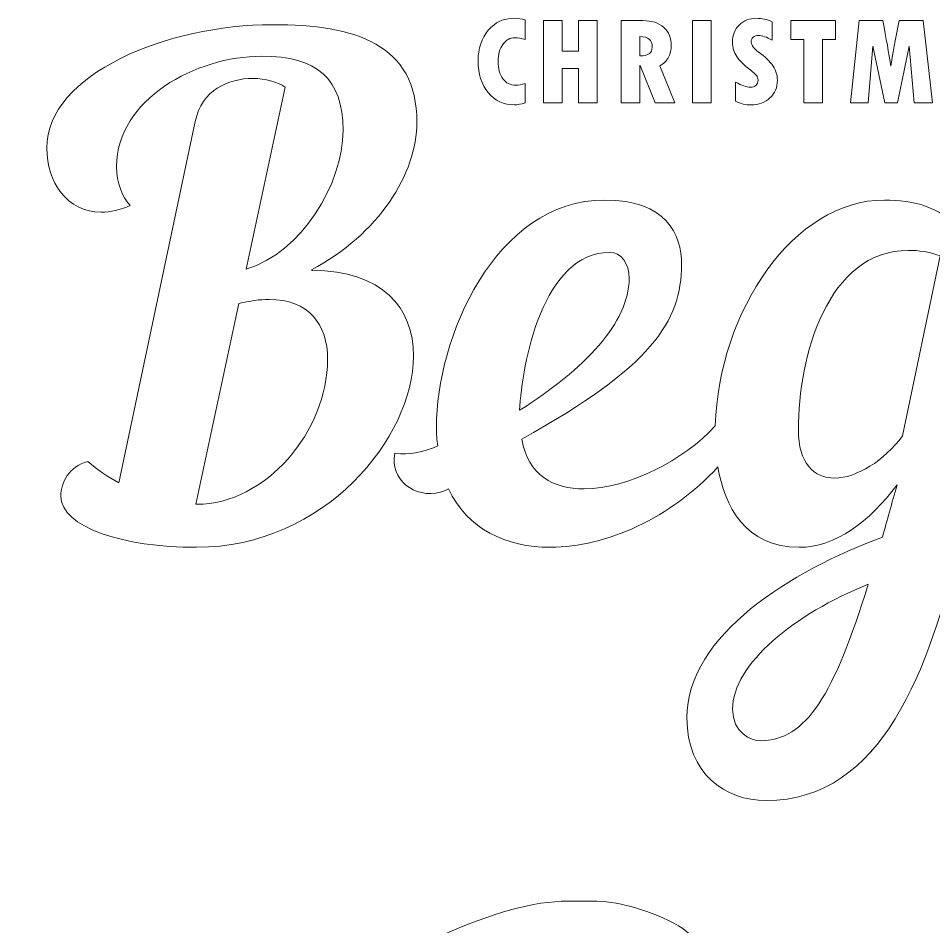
# Model space of a CAD drawing. Header units: inches. Extents: x 1.3 to 14.3, y -15.6 to -2.5.
# Drawn here: x 1.32 to 7.93, y -9.06 to -2.5 of the extents above; entities that cross this region are included whole.
import ezdxf

# ---------------------------------------------------------------- set-up
doc = ezdxf.new("R2010")
doc.units = ezdxf.units.IN
doc.header["$MEASUREMENT"] = 0
doc.layers.add('Layer 1', color=7, linetype='Continuous')

# ---------------------------------------------------------------- blocks, each defined once
blk = doc.blocks.new('block 2')
at = {"layer": 'Layer 1', "lineweight": 0}
for points, knots in [([(5.8063, -3.1075), (5.8063, -3.1075), (5.6715, -3.1075), (5.6715, -3.1075), (5.6715, -3.1075), (5.6715, -2.5138), (5.6715, -2.5138), (5.6715, -2.5138), (5.8285, -2.5138), (5.8285, -2.5138), (5.892, -2.5138), (5.9421, -2.5301), (5.9788, -2.5627), (6.0156, -2.5954), (6.034, -2.6397), (6.034, -2.6957), (6.034, -2.7245), (6.027, -2.7523), (6.0131, -2.7791), (5.9991, -2.8059), (5.9788, -2.8262), (5.9521, -2.8398), (5.9521, -2.8398), (6.0598, -3.1075), (6.0598, -3.1075), (6.0598, -3.1075), (5.9175, -3.1075), (5.9175, -3.1075), (5.9175, -3.1075), (5.8085, -2.8371), (5.8085, -2.8371), (5.8085, -2.8371), (5.8063, -2.8371), (5.8063, -2.8371), (5.8063, -2.8371), (5.8063, -3.1075), (5.8063, -3.1075)], [0, 0, 0, 0, 1, 1, 1, 2, 2, 2, 3, 3, 3, 4, 4, 4, 5, 5, 5, 6, 6, 6, 7, 7, 7, 8, 8, 8, 9, 9, 9, 10, 10, 10, 11, 11, 11, 12, 12, 12, 12]), ([(5.8063, -2.7695), (5.8659, -2.7683), (5.8957, -2.7474), (5.8957, -2.7068), (5.8957, -2.6792), (5.8888, -2.6595), (5.875, -2.6477), (5.8612, -2.6358), (5.8383, -2.6294), (5.8063, -2.6286), (5.8063, -2.6286), (5.8063, -2.7695), (5.8063, -2.7695)], [0, 0, 0, 0, 1, 1, 1, 2, 2, 2, 3, 3, 3, 4, 4, 4, 4])]:
    blk.add_open_spline(points, degree=3, knots=knots, dxfattribs=at)
blk = doc.blocks.new('block 4')
at = {"layer": 'Layer 1', "lineweight": 0}
for points, knots in [([(1.5218, -3.4363), (1.5218, -2.8976), (2.3953, -2.5433), (3.1524, -2.5433), (3.7541, -2.5433), (4.1958, -2.6841), (4.1958, -3.247), (4.1958, -3.6207), (3.9191, -4.0575), (3.4338, -4.3147), (3.4338, -4.3147), (3.4387, -4.3195), (3.4387, -4.3195), (3.9483, -4.3195), (4.1715, -4.5913), (4.1715, -4.9358), (4.1715, -5.523), (3.5309, -6.3189), (2.604, -6.3189), (2.0702, -6.3189), (1.6237, -6.1733), (1.6237, -5.9501), (1.6237, -5.8433), (1.6819, -5.7414), (1.8178, -5.6978), (1.8906, -5.7608), (1.9634, -5.8094), (2.0411, -5.853), (2.0411, -5.853), (2.5943, -3.2422), (2.5943, -3.2422), (2.6428, -3.0141), (2.8321, -2.9316), (3.0116, -2.9316), (3.099, -2.9316), (3.1863, -2.9558), (3.2446, -2.9947), (3.2446, -2.9947), (2.9631, -4.3098), (2.9631, -4.3098), (3.3611, -4.1885), (3.6619, -3.6983), (3.6619, -3.3053), (3.6619, -2.9316), (3.4727, -2.7714), (3.0747, -2.7714), (2.5991, -2.7714), (2.0265, -3.082), (2.0265, -3.5673), (2.0265, -3.6935), (2.0653, -3.7808), (2.1236, -3.8488), (2.0508, -3.8828), (1.9828, -3.8973), (1.9149, -3.8973), (1.6674, -3.8973), (1.5218, -3.6789), (1.5218, -3.4363)], [0, 0, 0, 0, 1, 1, 1, 2, 2, 2, 3, 3, 3, 4, 4, 4, 5, 5, 5, 6, 6, 6, 7, 7, 7, 8, 8, 8, 9, 9, 9, 10, 10, 10, 11, 11, 11, 12, 12, 12, 13, 13, 13, 14, 14, 14, 15, 15, 15, 16, 16, 16, 17, 17, 17, 18, 18, 18, 19, 19, 19, 19]), ([(3.1281, -4.5282), (3.0602, -4.5282), (2.9874, -4.5379), (2.9097, -4.5573), (2.9097, -4.5573), (2.5991, -6.0083), (2.5991, -6.0083), (2.5991, -6.0083), (2.604, -6.0083), (2.604, -6.0083), (3.1038, -6.0083), (3.5503, -5.4794), (3.5503, -4.9601), (3.5503, -4.7078), (3.4144, -4.5282), (3.1281, -4.5282)], [0, 0, 0, 0, 1, 1, 1, 2, 2, 2, 3, 3, 3, 4, 4, 4, 5, 5, 5, 5])]:
    blk.add_open_spline(points, degree=3, knots=knots, dxfattribs=at)
blk = doc.blocks.new('block 5')
at = {"layer": 'Layer 1', "lineweight": 0}
for points, knots in [([(4.3462, -5.5861), (4.3413, -5.5425), (4.3364, -5.4988), (4.3364, -5.4502), (4.3364, -4.8194), (4.7538, -3.81), (5.5545, -3.81), (5.9961, -3.81), (6.1078, -4.0575), (6.1078, -4.2758), (6.1078, -4.6883), (5.8894, -5.0183), (4.9528, -5.5376), (5.0013, -5.7997), (5.1809, -5.8967), (5.4041, -5.8967), (5.7243, -5.8967), (6.126, -5.6888), (6.3515, -5.4411), (6.3775, -4.6134), (6.9153, -3.81), (7.5733, -3.81), (7.7917, -3.81), (7.947, -3.8633), (8.0683, -3.9701), (8.1508, -3.873), (8.2819, -3.8294), (8.4032, -3.8294), (8.4905, -3.8294), (8.573, -3.8536), (8.6313, -3.8925), (8.6313, -3.8925), (8.2236, -5.8142), (8.2236, -5.8142), (8.2091, -5.8822), (8.1945, -5.9501), (8.1799, -6.0132), (8.3979, -5.9062), (8.6094, -5.7895), (8.7721, -5.671), (8.7721, -5.671), (9.0389, -4.3923), (9.0389, -4.3923), (9.0535, -4.3147), (9.034, -4.271), (8.9904, -4.271), (8.9661, -4.271), (8.937, -4.2904), (8.8933, -4.3292), (8.8302, -4.2904), (8.7963, -4.14), (8.8933, -4.0623), (9.0583, -3.9313), (9.233, -3.8294), (9.4368, -3.8294), (9.6115, -3.8294), (9.7086, -3.9119), (9.6698, -4.0963), (9.6698, -4.0963), (9.3738, -5.4988), (9.3738, -5.4988), (9.3155, -5.7705), (9.3932, -5.8579), (9.5193, -5.8579), (9.6725, -5.8579), (9.8466, -5.7696), (9.9699, -5.6684), (9.9699, -5.6684), (10.2424, -4.3923), (10.2424, -4.3923), (10.2618, -4.3147), (10.2375, -4.271), (10.1938, -4.271), (10.1696, -4.271), (10.1404, -4.2904), (10.0968, -4.3292), (10.0337, -4.2904), (9.9997, -4.14), (10.0968, -4.0623), (10.2618, -3.9313), (10.4365, -3.8294), (10.6403, -3.8294), (10.815, -3.8294), (10.9169, -3.9119), (10.8733, -4.0963), (10.8733, -4.0963), (10.8247, -4.3147), (10.8247, -4.3147), (11.0285, -4.0235), (11.3391, -3.8294), (11.6206, -3.8294), (11.8778, -3.8294), (12.0622, -4.0332), (11.9506, -4.5428), (11.9506, -4.5428), (11.7128, -5.6589), (11.7128, -5.6589), (11.6837, -5.7997), (11.7468, -5.8579), (11.8438, -5.8579), (11.9327, -5.8579), (12.0287, -5.8281), (12.1177, -5.7834), (12.1171, -5.7487), (12.1195, -5.7136), (12.1253, -5.6783), (12.1592, -5.4794), (12.3, -5.3047), (12.5378, -5.3047), (12.6154, -5.3047), (12.6785, -5.3241), (12.7319, -5.3726), (12.6688, -5.4454), (12.63, -5.5619), (12.63, -5.6783), (12.63, -5.9016), (12.7804, -5.9986), (12.9357, -5.9986), (13.1201, -5.9986), (13.3191, -5.8482), (13.3191, -5.6104), (13.3191, -5.2416), (12.5184, -5.2853), (12.5184, -4.5573), (12.5184, -4.1691), (12.7853, -3.81), (13.3482, -3.81), (13.7607, -3.81), (13.9597, -3.9653), (13.9597, -4.2807), (13.9597, -4.5525), (13.7995, -4.6883), (13.62, -4.6786), (13.5569, -4.6738), (13.4889, -4.6544), (13.4258, -4.6107), (13.4744, -4.5525), (13.5084, -4.4457), (13.5084, -4.3486), (13.5084, -4.1691), (13.4064, -4.0866), (13.29, -4.0866), (13.1589, -4.0866), (13.0085, -4.2176), (13.0085, -4.4797), (13.0085, -4.9941), (13.8044, -4.8825), (13.8044, -5.4988), (13.8044, -5.9695), (13.5229, -6.3189), (12.8095, -6.3189), (12.4923, -6.3189), (12.2876, -6.2011), (12.1883, -6.0354), (11.9887, -6.1998), (11.7513, -6.3189), (11.5138, -6.3189), (11.2712, -6.3189), (11.014, -6.1976), (11.1353, -5.6298), (11.1353, -5.6298), (11.3391, -4.6641), (11.3391, -4.6641), (11.3828, -4.4603), (11.3149, -4.3778), (11.2081, -4.3778), (11.0771, -4.3778), (10.8829, -4.4991), (10.7762, -4.6301), (10.7762, -4.6301), (10.4802, -6.0132), (10.4802, -6.0132), (10.4316, -6.2364), (10.2472, -6.3189), (10.0725, -6.3189), (9.9852, -6.3189), (9.9027, -6.2947), (9.8444, -6.2558), (9.8444, -6.2558), (9.8976, -6.0069), (9.8976, -6.0069), (9.6912, -6.1859), (9.4403, -6.3189), (9.1893, -6.3189), (8.9869, -6.3189), (8.7575, -6.2241), (8.7407, -5.9362), (8.592, -6.0371), (8.358, -6.1777), (8.1169, -6.2898), (7.8985, -7.1925), (7.5588, -8.1485), (6.7192, -8.1485), (6.4232, -8.1485), (6.1466, -7.9544), (6.1466, -7.5516), (6.1466, -6.9498), (6.9036, -6.4888), (7.5588, -6.2461), (7.5927, -6.1248), (7.6267, -6.0035), (7.6655, -5.8676), (7.4666, -6.1345), (7.2191, -6.3189), (6.957, -6.3189), (6.5676, -6.3189), (6.4181, -6.0185), (6.3701, -5.7386), (6.033, -6.1062), (5.5636, -6.3189), (5.1614, -6.3189), (4.8411, -6.3189), (4.5597, -6.1879), (4.4238, -5.8967), (4.4044, -5.9064), (4.385, -5.9161), (4.3656, -5.921), (4.1763, -5.9695), (4.0016, -5.8288), (4.0356, -5.6395), (4.1472, -5.6541), (4.2442, -5.6298), (4.3462, -5.5861)], [0, 0, 0, 0, 1, 1, 1, 2, 2, 2, 3, 3, 3, 4, 4, 4, 5, 5, 5, 6, 6, 6, 7, 7, 7, 8, 8, 8, 9, 9, 9, 10, 10, 10, 11, 11, 11, 12, 12, 12, 13, 13, 13, 14, 14, 14, 15, 15, 15, 16, 16, 16, 17, 17, 17, 18, 18, 18, 19, 19, 19, 20, 20, 20, 21, 21, 21, 22, 22, 22, 23, 23, 23, 24, 24, 24, 25, 25, 25, 26, 26, 26, 27, 27, 27, 28, 28, 28, 29, 29, 29, 30, 30, 30, 31, 31, 31, 32, 32, 32, 33, 33, 33, 34, 34, 34, 35, 35, 35, 36, 36, 36, 37, 37, 37, 38, 38, 38, 39, 39, 39, 40, 40, 40, 41, 41, 41, 42, 42, 42, 43, 43, 43, 44, 44, 44, 45, 45, 45, 46, 46, 46, 47, 47, 47, 48, 48, 48, 49, 49, 49, 50, 50, 50, 51, 51, 51, 52, 52, 52, 53, 53, 53, 54, 54, 54, 55, 55, 55, 56, 56, 56, 57, 57, 57, 58, 58, 58, 59, 59, 59, 60, 60, 60, 61, 61, 61, 62, 62, 62, 63, 63, 63, 64, 64, 64, 65, 65, 65, 66, 66, 66, 67, 67, 67, 68, 68, 68, 69, 69, 69, 70, 70, 70, 71, 71, 71, 72, 72, 72, 73, 73, 73, 74, 74, 74, 74]), ([(4.9382, -5.3289), (5.4089, -5.0329), (5.7292, -4.6932), (5.7292, -4.3778), (5.7292, -4.2661), (5.671, -4.1885), (5.5885, -4.1885), (5.1081, -4.1885), (4.9528, -4.9892), (4.9382, -5.3289)], [0, 0, 0, 0, 1, 1, 1, 2, 2, 2, 3, 3, 3, 3]), ([(6.9522, -5.4697), (6.9522, -5.7123), (7.0638, -5.8191), (7.2142, -5.8191), (7.3695, -5.8191), (7.5733, -5.6929), (7.7044, -5.5133), (7.7044, -5.5133), (7.9761, -4.2128), (7.9761, -4.2128), (7.8936, -4.1836), (7.8208, -4.1739), (7.748, -4.1739), (7.1608, -4.1739), (6.9522, -4.9407), (6.9522, -5.4697)], [0, 0, 0, 0, 1, 1, 1, 2, 2, 2, 3, 3, 3, 4, 4, 4, 5, 5, 5, 5]), ([(7.4569, -6.5858), (6.923, -6.7994), (6.4766, -7.1633), (6.4766, -7.4885), (6.4766, -7.6583), (6.6125, -7.7166), (6.6755, -7.7166), (7.0104, -7.7166), (7.2094, -7.3817), (7.4569, -6.5858)], [0, 0, 0, 0, 1, 1, 1, 2, 2, 2, 3, 3, 3, 3])]:
    blk.add_open_spline(points, degree=3, knots=knots, dxfattribs=at)

msp = doc.modelspace()

# ---------------------------------------------------------------- linework, layer by layer
at = {"layer": 'Layer 1', "lineweight": 0}
for points in [[(5.2445, -2.8607), (5.3641, -2.8607), (5.3641, -3.1075), (5.4988, -3.1075), (5.4988, -2.5138), (5.3641, -2.5138), (5.3641, -2.7339), (5.2445, -2.7339), (5.2445, -2.5138), (5.1097, -2.5138), (5.1097, -3.1075), (5.2445, -3.1075), (5.2445, -2.8607)], [(6.321, -2.5138), (6.1862, -2.5138), (6.1862, -3.1075), (6.321, -3.1075), (6.321, -2.5138)], [(6.9902, -3.1075), (7.1267, -3.1075), (7.1267, -2.6495), (7.2196, -2.6495), (7.2196, -2.5138), (6.8981, -2.5138), (6.8981, -2.6495), (6.9902, -2.6495), (6.9902, -3.1075)]]:
    msp.add_lwpolyline(points, dxfattribs=at)
for points, knots in [([(4.7109, -3.0343), (4.6624, -2.9758), (4.6382, -2.8988), (4.6382, -2.8033), (4.6382, -2.7147), (4.6626, -2.6415), (4.7115, -2.5839), (4.7605, -2.5262), (4.8223, -2.4974), (4.897, -2.4974), (4.926, -2.4974), (4.9527, -2.5012), (4.977, -2.5089), (4.977, -2.5089), (4.977, -2.6503), (4.977, -2.6503), (4.9512, -2.6418), (4.9269, -2.6375), (4.9041, -2.6375), (4.8691, -2.6375), (4.8401, -2.6535), (4.8169, -2.6855), (4.7938, -2.7175), (4.7823, -2.7583), (4.7823, -2.8078), (4.7823, -2.8611), (4.7939, -2.9033), (4.8172, -2.9343), (4.8404, -2.9653), (4.8715, -2.9808), (4.9103, -2.9808), (4.9293, -2.9808), (4.9515, -2.9763), (4.977, -2.9674), (4.977, -2.9674), (4.977, -3.1084), (4.977, -3.1084), (4.9486, -3.1176), (4.9231, -3.1222), (4.9005, -3.1222), (4.8226, -3.1222), (4.7594, -3.0929), (4.7109, -3.0343)], [0, 0, 0, 0, 1, 1, 1, 2, 2, 2, 3, 3, 3, 4, 4, 4, 5, 5, 5, 6, 6, 6, 7, 7, 7, 8, 8, 8, 9, 9, 9, 10, 10, 10, 11, 11, 11, 12, 12, 12, 13, 13, 13, 14, 14, 14, 14]), ([(6.608, -2.8731), (6.6273, -2.888), (6.6408, -2.9006), (6.6487, -2.9109), (6.6565, -2.9213), (6.6605, -2.9324), (6.6605, -2.9443), (6.6605, -2.9597), (6.6556, -2.9721), (6.6458, -2.9814), (6.636, -2.9908), (6.6227, -2.9954), (6.6058, -2.9954), (6.5767, -2.9954), (6.5408, -2.983), (6.4981, -2.9581), (6.4981, -2.9581), (6.4981, -3.0964), (6.4981, -3.0964), (6.5352, -3.1142), (6.5726, -3.1231), (6.6102, -3.1231), (6.6654, -3.1231), (6.7109, -3.1062), (6.7467, -3.0726), (6.7826, -3.0389), (6.8005, -2.9965), (6.8005, -2.9452), (6.8005, -2.9013), (6.7868, -2.8627), (6.7594, -2.8293), (6.732, -2.796), (6.7049, -2.7701), (6.6782, -2.7517), (6.6335, -2.7206), (6.6111, -2.6926), (6.6111, -2.6677), (6.6111, -2.6535), (6.6159, -2.6423), (6.6255, -2.6341), (6.6352, -2.626), (6.6483, -2.6219), (6.6649, -2.6219), (6.6898, -2.6219), (6.7223, -2.6329), (6.7623, -2.6548), (6.7623, -2.6548), (6.7623, -2.5218), (6.7623, -2.5218), (6.7249, -2.5055), (6.6873, -2.4974), (6.6493, -2.4974), (6.598, -2.4974), (6.5562, -2.5135), (6.5239, -2.5458), (6.4916, -2.5782), (6.4755, -2.62), (6.4755, -2.6712), (6.4755, -2.7089), (6.4859, -2.7431), (6.5068, -2.7737), (6.5277, -2.8044), (6.5614, -2.8376), (6.608, -2.8731)], [0, 0, 0, 0, 1, 1, 1, 2, 2, 2, 3, 3, 3, 4, 4, 4, 5, 5, 5, 6, 6, 6, 7, 7, 7, 8, 8, 8, 9, 9, 9, 10, 10, 10, 11, 11, 11, 12, 12, 12, 13, 13, 13, 14, 14, 14, 15, 15, 15, 16, 16, 16, 17, 17, 17, 18, 18, 18, 19, 19, 19, 20, 20, 20, 21, 21, 21, 21]), ([(7.4902, -2.6984), (7.4902, -2.6984), (7.5773, -3.1075), (7.5773, -3.1075), (7.5773, -3.1075), (7.6685, -3.1075), (7.6685, -3.1075), (7.6685, -3.1075), (7.7517, -2.6993), (7.7517, -2.6993), (7.7517, -2.6993), (7.7877, -3.1075), (7.7877, -3.1075), (7.7877, -3.1075), (7.9211, -3.1075), (7.9211, -3.1075), (7.9211, -3.1075), (7.8535, -2.5138), (7.8535, -2.5138), (7.8535, -2.5138), (7.6796, -2.5138), (7.6796, -2.5138), (7.6796, -2.5138), (7.6534, -2.6472), (7.6534, -2.6472), (7.6465, -2.6813), (7.6402, -2.7163), (7.6343, -2.7522), (7.6343, -2.7522), (7.6196, -2.8442), (7.6196, -2.8442), (7.6056, -2.752), (7.5865, -2.6419), (7.5622, -2.5138), (7.5622, -2.5138), (7.3919, -2.5138), (7.3919, -2.5138), (7.3919, -2.5138), (7.3279, -3.1075), (7.3279, -3.1075), (7.3279, -3.1075), (7.4555, -3.1075), (7.4555, -3.1075), (7.4555, -3.1075), (7.4902, -2.6984), (7.4902, -2.6984)], [0, 0, 0, 0, 1, 1, 1, 2, 2, 2, 3, 3, 3, 4, 4, 4, 5, 5, 5, 6, 6, 6, 7, 7, 7, 8, 8, 8, 9, 9, 9, 10, 10, 10, 11, 11, 11, 12, 12, 12, 13, 13, 13, 14, 14, 14, 15, 15, 15, 15]), ([(6.9689, -14.132), (6.5865, -14.132), (6.1663, -14.2128), (5.7085, -14.3743), (5.4284, -14.4784), (5.0864, -14.6239), (4.6824, -14.8106), (4.0289, -15.1302), (3.5109, -15.29), (3.1285, -15.29), (2.9489, -15.29), (2.7685, -15.2568), (2.5871, -15.1904), (1.9174, -14.8959), (1.5826, -14.3788), (1.5826, -13.6391), (1.5826, -13.228), (1.693, -12.7584), (1.9139, -12.2306), (2.0718, -11.8679), (2.2828, -11.4981), (2.5467, -11.121), (2.6958, -10.9038), (2.9202, -10.6354), (3.22, -10.3158), (3.4894, -10.0536), (3.6958, -9.8714), (3.8395, -9.7691), (4.4122, -9.3489), (4.9167, -9.1389), (5.353, -9.1389), (5.353, -9.1389), (5.3934, -9.1389), (5.3934, -9.1389), (5.6089, -9.1389), (5.8028, -9.1937), (5.9751, -9.3031), (6.1241, -9.427), (6.1987, -9.568), (6.1987, -9.726), (6.1987, -9.7601), (6.1933, -9.7915), (6.1825, -9.8202), (6.1502, -9.8597), (6.134, -9.8956), (6.134, -9.928), (6.134, -9.928), (6.1367, -9.9549), (6.1367, -9.9549), (6.16, -10.0267), (6.204, -10.0626), (6.2687, -10.0626), (6.2848, -10.0626), (6.2974, -10.0608), (6.3064, -10.0572), (6.4051, -10.0178), (6.459, -9.91), (6.468, -9.734), (6.468, -9.6605), (6.4554, -9.5841), (6.4303, -9.5051), (6.3531, -9.2897), (6.2274, -9.1326), (6.0532, -9.0338), (5.8395, -8.9279), (5.6421, -8.8749), (5.4607, -8.8749), (5.4607, -8.8749), (5.2857, -8.8749), (5.2857, -8.8749), (5.0415, -8.8749), (4.7345, -8.9593), (4.3646, -9.1281), (4.2156, -9.2017), (4.0396, -9.3058), (3.8368, -9.4405), (3.65, -9.5644), (3.4067, -9.7673), (3.1069, -10.0491), (2.8861, -10.2772), (2.7137, -10.4675), (2.5898, -10.6201), (2.3815, -10.8858), (2.2316, -11.0959), (2.1401, -11.2503), (1.9623, -11.5268), (1.8142, -11.7979), (1.6957, -12.0636), (1.4426, -12.6471), (1.316, -13.1526), (1.316, -13.5799), (1.316, -13.5799), (1.316, -13.7064), (1.316, -13.7064), (1.316, -14.0565), (1.4066, -14.3869), (1.588, -14.6975), (1.6867, -14.8663), (1.8366, -15.0288), (2.0377, -15.185), (2.3825, -15.4309), (2.7263, -15.5539), (3.0692, -15.5539), (3.0692, -15.5539), (3.1931, -15.5539), (3.1931, -15.5539), (3.4211, -15.5539), (3.712, -15.4911), (4.0657, -15.3654), (4.3458, -15.2595), (4.7075, -15.1033), (5.151, -14.8968), (5.8512, -14.5664), (6.4626, -14.4013), (6.9851, -14.4013), (7.0497, -14.4013), (7.0919, -14.3618), (7.1116, -14.2828), (7.1116, -14.2828), (7.1116, -14.2505), (7.1116, -14.2505), (7.1116, -14.2415), (7.1089, -14.2325), (7.1036, -14.2235), (7.0802, -14.1625), (7.0353, -14.132), (6.9689, -14.132)], [0, 0, 0, 0, 1, 1, 1, 2, 2, 2, 3, 3, 3, 4, 4, 4, 5, 5, 5, 6, 6, 6, 7, 7, 7, 8, 8, 8, 9, 9, 9, 10, 10, 10, 11, 11, 11, 12, 12, 12, 13, 13, 13, 14, 14, 14, 15, 15, 15, 16, 16, 16, 17, 17, 17, 18, 18, 18, 19, 19, 19, 20, 20, 20, 21, 21, 21, 22, 22, 22, 23, 23, 23, 24, 24, 24, 25, 25, 25, 26, 26, 26, 27, 27, 27, 28, 28, 28, 29, 29, 29, 30, 30, 30, 31, 31, 31, 32, 32, 32, 33, 33, 33, 34, 34, 34, 35, 35, 35, 36, 36, 36, 37, 37, 37, 38, 38, 38, 39, 39, 39, 40, 40, 40, 41, 41, 41, 42, 42, 42, 42])]:
    msp.add_open_spline(points, degree=3, knots=knots, dxfattribs=at)

# ---------------------------------------------------------------- block references
at = {"layer": 'Layer 1'}
for name in ['block 4', 'block 2', 'block 5']:
    msp.add_blockref(name, (0, 0), dxfattribs=at)

doc.saveas('drawing.dxf')
